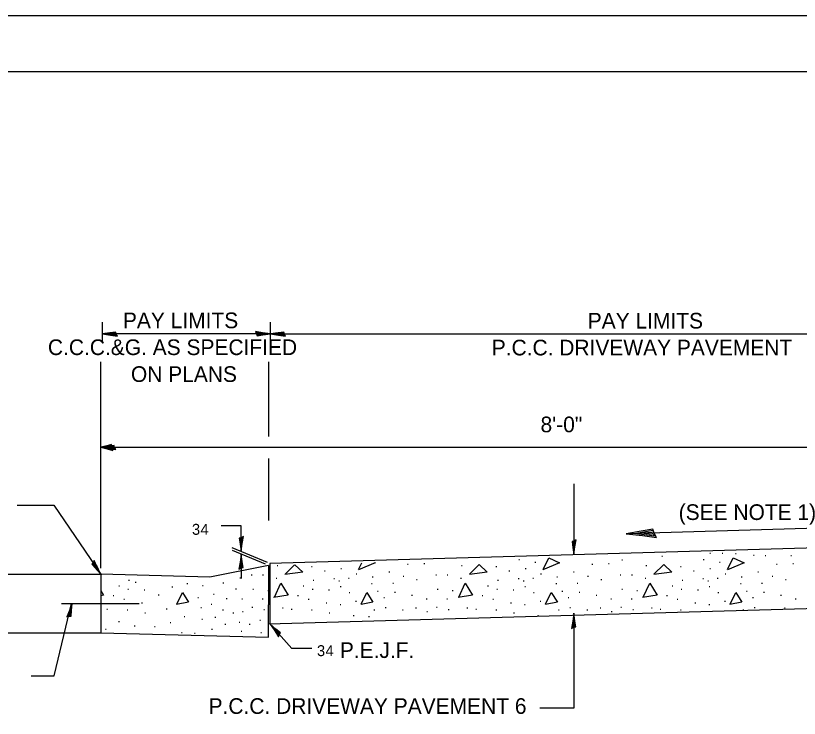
# Model space of a CAD drawing. Extents: x 0 to 2.83, y -0.07 to 1.83.
# Drawn here: x 1.542 to 2.125, y 1.31 to 1.833 of the extents above; entities that cross this region are included whole.
import ezdxf

# ---------------------------------------------------------------- set-up
doc = ezdxf.new("R2010")
doc.units = 0
for name, color, linetype in [('Default', 7, 'Continuous'), ('RD_Pr_Roadway_Dimensions', 7, 'Continuous'), ('RD_Pr_Roadway_Notes', 7, 'Continuous'), ('SH_General_Details', 7, 'Continuous'), ('SH_Printer_Plotting_Border', 7, 'Continuous'), ('STG_Traffic_Control', 7, 'Continuous')]:
    doc.layers.add(name, color=color, linetype=linetype)

# ---------------------------------------------------------------- blocks, each defined once
blk = doc.blocks.new('C00145')
at = {"layer": 'Default'}
blk.add_lwpolyline([(-0.4591, 0.0067), (-0.4437, -0.0618), (-0.2496, -0.0323), (0, 0), (-0.2665, 0.0366), (-0.5, 0.0776), (-0.4591, 0.0067), (-0.4386, -0.0386), (-0.1677, 0.0004), (-0.4638, 0.0524), (-0.4201, -0.0059), (-0.2957, 0.002), (-0.4154, 0.0201)], dxfattribs=at)

msp = doc.modelspace()

# ---------------------------------------------------------------- linework, layer by layer
at = {"layer": 'RD_Pr_Roadway_Dimensions'}
for p, q in [((1.60615, 1.59083), (1.60615, 1.60512)), ((1.73132, 1.59083), (1.73132, 1.60512)), ((1.73132, 1.59645), (1.60615, 1.59645)), ((1.73132, 1.59645), (2.32121, 1.59645)), ((1.60499, 1.42202), (1.60499, 1.57572)), ((1.73016, 1.52008), (1.73016, 1.57572)), ((1.60499, 1.51208), (2.26905, 1.51208)), ((1.73016, 1.4576), (1.73016, 1.50368)), ((1.95718, 1.48486), (1.95718, 1.43197)), ((2.15856, 1.4524), (1.99617, 1.4477)), ((1.95718, 1.38853), (1.95718, 1.31791)), ((1.95718, 1.31791), (1.93172, 1.31791))]:
    msp.add_line(p, q, dxfattribs=at)
for points in [[(1.61648, 1.5963), (1.61613, 1.59784), (1.61176, 1.59718), (1.60615, 1.59645), (1.61214, 1.59563), (1.6174, 1.59471), (1.61648, 1.5963), (1.61602, 1.59732), (1.60992, 1.59644), (1.61658, 1.59527), (1.6156, 1.59658), (1.6128, 1.59641), (1.61549, 1.596)], [(1.72099, 1.5966), (1.72134, 1.59506), (1.7257, 1.59572), (1.73132, 1.59645), (1.72532, 1.59727), (1.72007, 1.5982), (1.72099, 1.5966), (1.72145, 1.59558), (1.72755, 1.59646), (1.72088, 1.59763), (1.72187, 1.59632), (1.72467, 1.5965), (1.72197, 1.5969)], [(1.74165, 1.5963), (1.7413, 1.59784), (1.73694, 1.59718), (1.73132, 1.59645), (1.73732, 1.59563), (1.74257, 1.59471), (1.74165, 1.5963), (1.74119, 1.59732), (1.73509, 1.59644), (1.74176, 1.59527), (1.74077, 1.59658), (1.73797, 1.59641), (1.74067, 1.596)], [(1.61532, 1.51193), (1.61497, 1.51347), (1.6106, 1.5128), (1.60499, 1.51208), (1.61098, 1.51125), (1.61624, 1.51033), (1.61532, 1.51193), (1.61486, 1.51295), (1.60876, 1.51207), (1.61542, 1.5109), (1.61444, 1.51221), (1.61164, 1.51203), (1.61433, 1.51162)], [(2.01682, 1.44811), (2.01602, 1.45117), (2.00734, 1.44954), (1.99617, 1.4477), (2.00821, 1.44647), (2.01877, 1.44499), (2.01682, 1.44811), (2.01583, 1.45012), (2.00371, 1.44794), (2.01711, 1.44606), (2.01505, 1.44862), (2.00947, 1.44807), (2.01488, 1.44744)], [(1.95733, 1.4423), (1.95579, 1.44195), (1.95645, 1.43758), (1.95718, 1.43197), (1.95801, 1.43796), (1.95893, 1.44322), (1.95733, 1.4423), (1.95631, 1.44184), (1.95719, 1.43574), (1.95836, 1.4424), (1.95705, 1.44142), (1.95723, 1.43862), (1.95763, 1.44131)], [(1.95703, 1.3782), (1.95857, 1.37855), (1.95791, 1.38292), (1.95718, 1.38853), (1.95636, 1.38253), (1.95544, 1.37728), (1.95703, 1.3782), (1.95805, 1.37866), (1.95717, 1.38476), (1.956, 1.3781), (1.95731, 1.37908), (1.95714, 1.38188), (1.95673, 1.37918)]]:
    msp.add_lwpolyline(points, dxfattribs=at)
at = {"layer": 'RD_Pr_Roadway_Notes'}
for p, q in [((1.54284, 1.46904), (1.56998, 1.46904)), ((1.56998, 1.46904), (1.60499, 1.41752)), ((1.57029, 1.34198), (1.58319, 1.39578)), ((1.73116, 1.38052), (1.74722, 1.36221)), ((1.76206, 1.36221), (1.74722, 1.36221)), ((1.55305, 1.34198), (1.57033, 1.34198))]:
    msp.add_line(p, q, dxfattribs=at)
for points in [[(1.59931, 1.42615), (1.59823, 1.425), (1.60123, 1.42176), (1.60499, 1.41752), (1.6023, 1.42295), (1.60011, 1.42781), (1.59931, 1.42615), (1.59872, 1.4252), (1.60287, 1.42065), (1.6001, 1.42682), (1.59957, 1.42527), (1.60129, 1.42305), (1.60011, 1.42551)], [(1.59931, 1.42615), (1.59823, 1.425), (1.60123, 1.42176), (1.60499, 1.41752), (1.6023, 1.42295), (1.60011, 1.42781), (1.59931, 1.42615), (1.59872, 1.4252), (1.60287, 1.42065), (1.6001, 1.42682), (1.59957, 1.42527), (1.60129, 1.42305), (1.60011, 1.42551)], [(1.6012, 1.42328), (1.60048, 1.42251), (1.60248, 1.42035), (1.60499, 1.41752), (1.6032, 1.42114), (1.60173, 1.42438), (1.6012, 1.42328), (1.60081, 1.42264), (1.60358, 1.41961), (1.60173, 1.42372), (1.60137, 1.42269), (1.60252, 1.42121), (1.60173, 1.42285)], [(1.58135, 1.38636), (1.58284, 1.38634), (1.58319, 1.39048), (1.58375, 1.39578), (1.58168, 1.39047), (1.57969, 1.38587), (1.58135, 1.38636), (1.58238, 1.38656), (1.58292, 1.39233), (1.58039, 1.38649), (1.5818, 1.3871), (1.58225, 1.3897), (1.58129, 1.38733)], [(1.73781, 1.37261), (1.73875, 1.37388), (1.73539, 1.37675), (1.73116, 1.38052), (1.73446, 1.37545), (1.7372, 1.37087), (1.73781, 1.37261), (1.73828, 1.37362), (1.73363, 1.37766), (1.7371, 1.37186), (1.73745, 1.37346), (1.73548, 1.37546), (1.73693, 1.37316)]]:
    msp.add_lwpolyline(points, dxfattribs=at)
at = {"layer": 'SH_General_Details'}
for p, q in [((2.83333, 1.83333), (-0.00001, 1.83333)), ((1.70952, 1.45355), (1.69468, 1.45355)), ((1.70952, 1.43445), (1.70952, 1.45355)), ((2.26907, 1.44103), (1.73096, 1.42548)), ((1.72899, 1.4263), (1.70275, 1.43728)), ((1.72767, 1.42497), (1.70311, 1.43524)), ((1.70952, 1.43257), (1.70952, 1.41429)), ((2.02257, 1.43109), (2.02317, 1.43109)), ((2.05826, 1.43316), (2.05886, 1.43316)), ((2.06755, 1.43316), (2.06815, 1.43316)), ((2.07748, 1.4329), (2.07808, 1.4329)), ((2.09089, 1.43187), (2.09149, 1.43187)), ((2.09953, 1.43148), (2.10013, 1.43148)), ((2.11862, 1.43161), (2.11922, 1.43161)), ((1.72988, 1.42405), (1.68622, 1.41541)), ((1.72988, 1.42405), (1.72988, 1.39479)), ((1.73096, 1.42548), (1.73096, 1.38061)), ((1.73619, 1.42413), (1.73679, 1.42413)), ((1.83327, 1.42516), (1.83387, 1.42516)), ((1.84553, 1.42568), (1.84613, 1.42568)), ((1.87352, 1.42413), (1.87412, 1.42413)), ((1.91621, 1.42851), (1.91681, 1.42851)), ((1.92816, 1.42645), (1.92876, 1.42645)), ((1.9706, 1.42516), (1.9712, 1.42516)), ((1.98285, 1.42568), (1.98345, 1.42568)), ((1.99278, 1.42826), (1.99338, 1.42826)), ((2.01084, 1.42413), (2.01144, 1.42413)), ((2.05353, 1.42851), (2.05413, 1.42851)), ((2.06548, 1.42645), (2.06608, 1.42645)), ((2.10792, 1.42516), (2.10852, 1.42516)), ((2.12017, 1.42568), (2.12077, 1.42568)), ((1.76186, 1.42335), (1.76246, 1.42335)), ((1.77153, 1.42), (1.77213, 1.42)), ((1.78362, 1.42193), (1.78422, 1.42193)), ((1.7951, 1.41794), (1.7957, 1.41794)), ((1.81947, 1.41948), (1.82007, 1.41948)), ((1.89918, 1.42335), (1.89978, 1.42335)), ((1.90886, 1.42), (1.90946, 1.42)), ((1.92094, 1.42193), (1.92154, 1.42193)), ((1.93242, 1.41794), (1.93302, 1.41794)), ((1.95679, 1.41948), (1.95739, 1.41948)), ((2.03651, 1.42335), (2.03711, 1.42335)), ((2.04618, 1.42), (2.04678, 1.42)), ((2.05826, 1.42193), (2.05886, 1.42193)), ((2.06974, 1.41794), (2.07034, 1.41794)), ((2.09412, 1.41948), (2.09472, 1.41948)), ((1.48088, 1.41752), (1.60499, 1.41752)), ((1.60499, 1.41752), (1.60499, 1.37409)), ((1.68622, 1.41541), (1.60499, 1.41752)), ((1.6257, 1.41329), (1.6263, 1.41329)), ((1.63063, 1.41179), (1.63123, 1.41179)), ((1.70848, 1.41494), (1.70908, 1.41494)), ((1.71698, 1.41716), (1.71758, 1.41716)), ((1.72549, 1.41716), (1.72609, 1.41716)), ((1.73555, 1.41458), (1.73615, 1.41458)), ((1.76302, 1.41329), (1.76362, 1.41329)), ((1.7785, 1.41433), (1.7791, 1.41433)), ((1.7822, 1.41278), (1.7828, 1.41278)), ((1.78929, 1.41458), (1.78989, 1.41458)), ((1.80709, 1.41575), (1.80769, 1.41575)), ((1.83005, 1.41613), (1.83065, 1.41613)), ((1.83998, 1.41368), (1.84058, 1.41368)), ((1.8543, 1.41716), (1.8549, 1.41716)), ((1.86281, 1.41716), (1.86341, 1.41716)), ((1.87287, 1.41458), (1.87347, 1.41458)), ((1.90035, 1.41329), (1.90095, 1.41329)), ((1.91582, 1.41433), (1.91642, 1.41433)), ((1.91952, 1.41278), (1.92012, 1.41278)), ((1.92661, 1.41458), (1.92721, 1.41458)), ((1.94441, 1.41575), (1.94501, 1.41575)), ((1.96737, 1.41613), (1.96797, 1.41613)), ((1.9773, 1.41368), (1.9779, 1.41368)), ((1.99162, 1.41716), (1.99222, 1.41716)), ((2.00013, 1.41716), (2.00073, 1.41716)), ((2.01019, 1.41458), (2.01079, 1.41458)), ((2.03767, 1.41329), (2.03827, 1.41329)), ((2.05314, 1.41433), (2.05374, 1.41433)), ((2.05684, 1.41278), (2.05744, 1.41278)), ((2.06394, 1.41458), (2.06454, 1.41458)), ((2.08173, 1.41575), (2.08233, 1.41575)), ((2.10469, 1.41613), (2.10529, 1.41613)), ((2.11462, 1.41368), (2.11522, 1.41368)), ((1.61835, 1.40895), (1.61895, 1.40895)), ((1.62506, 1.4065), (1.62566, 1.4065)), ((1.65793, 1.40824), (1.65853, 1.40824)), ((1.66912, 1.41076), (1.66972, 1.41076)), ((1.68073, 1.40927), (1.68133, 1.40927)), ((1.69591, 1.41122), (1.69651, 1.41122)), ((1.70534, 1.40678), (1.70594, 1.40678)), ((1.71813, 1.4065), (1.71873, 1.4065)), ((1.75567, 1.40895), (1.75627, 1.40895)), ((1.76238, 1.4065), (1.76298, 1.4065)), ((1.78323, 1.40844), (1.78383, 1.40844)), ((1.80645, 1.41076), (1.80705, 1.41076)), ((1.82231, 1.41097), (1.82291, 1.41097)), ((1.85546, 1.4065), (1.85606, 1.4065)), ((1.89299, 1.40895), (1.89359, 1.40895)), ((1.8997, 1.4065), (1.9003, 1.4065)), ((1.92055, 1.40844), (1.92115, 1.40844)), ((1.94377, 1.41076), (1.94437, 1.41076)), ((1.95963, 1.41097), (1.96023, 1.41097)), ((1.99278, 1.4065), (1.99338, 1.4065)), ((2.03031, 1.40895), (2.03091, 1.40895)), ((2.03702, 1.4065), (2.03762, 1.4065)), ((2.05787, 1.40844), (2.05847, 1.40844)), ((2.08109, 1.41076), (2.08169, 1.41076)), ((2.09695, 1.41097), (2.09755, 1.41097)), ((1.61422, 1.40186), (1.61482, 1.40186)), ((1.63731, 1.40586), (1.63791, 1.40586)), ((1.64776, 1.40215), (1.64836, 1.40215)), ((1.6772, 1.40017), (1.6778, 1.40017)), ((1.68881, 1.40275), (1.68941, 1.40275)), ((1.72936, 1.40547), (1.72996, 1.40547)), ((1.75154, 1.40186), (1.75214, 1.40186)), ((1.77463, 1.40586), (1.77523, 1.40586)), ((1.78981, 1.40392), (1.79041, 1.40392)), ((1.81096, 1.40495), (1.81156, 1.40495)), ((1.8156, 1.40031), (1.8162, 1.40031)), ((1.82373, 1.40431), (1.82433, 1.40431)), ((1.83637, 1.40212), (1.83697, 1.40212)), ((1.86668, 1.40547), (1.86728, 1.40547)), ((1.88886, 1.40186), (1.88946, 1.40186)), ((1.91195, 1.40586), (1.91255, 1.40586)), ((1.92713, 1.40392), (1.92773, 1.40392)), ((1.94828, 1.40495), (1.94888, 1.40495)), ((1.95293, 1.40031), (1.95353, 1.40031)), ((1.96105, 1.40431), (1.96165, 1.40431)), ((1.97369, 1.40212), (1.97429, 1.40212)), ((2.004, 1.40547), (2.0046, 1.40547)), ((2.02619, 1.40186), (2.02679, 1.40186)), ((2.04927, 1.40586), (2.04987, 1.40586)), ((2.06445, 1.40392), (2.06505, 1.40392)), ((2.0856, 1.40495), (2.0862, 1.40495)), ((2.09025, 1.40031), (2.09085, 1.40031)), ((2.09837, 1.40431), (2.09897, 1.40431)), ((2.11101, 1.40212), (2.11161, 1.40212)), ((1.57577, 1.39578), (1.6335, 1.39578)), ((1.62209, 1.39902), (1.62269, 1.39902)), ((1.63537, 1.39619), (1.63597, 1.39619)), ((1.68705, 1.39526), (1.68765, 1.39526)), ((1.69842, 1.39946), (1.69902, 1.39946)), ((1.71001, 1.39928), (1.71061, 1.39928)), ((1.72523, 1.39928), (1.72583, 1.39928)), ((1.72988, 1.38061), (2.32005, 1.39745)), ((1.72988, 1.37084), (1.72988, 1.39479)), ((1.75941, 1.39902), (1.76001, 1.39902)), ((1.7727, 1.39619), (1.7733, 1.39619)), ((1.7831, 1.39502), (1.7837, 1.39502)), ((1.79471, 1.3976), (1.79531, 1.3976)), ((1.84733, 1.39928), (1.84793, 1.39928)), ((1.86255, 1.39928), (1.86315, 1.39928)), ((1.89673, 1.39902), (1.89733, 1.39902)), ((1.91002, 1.39619), (1.91062, 1.39619)), ((1.92042, 1.39502), (1.92102, 1.39502)), ((1.93203, 1.3976), (1.93263, 1.3976)), ((1.98465, 1.39928), (1.98525, 1.39928)), ((1.99987, 1.39928), (2.00047, 1.39928)), ((2.03406, 1.39902), (2.03466, 1.39902)), ((2.04734, 1.39619), (2.04794, 1.39619)), ((2.05774, 1.39502), (2.05834, 1.39502)), ((2.06935, 1.3976), (2.06995, 1.3976)), ((2.12198, 1.39928), (2.12258, 1.39928)), ((1.60945, 1.39154), (1.61005, 1.39154)), ((1.62454, 1.39103), (1.62514, 1.39103)), ((1.6377, 1.38883), (1.6383, 1.38883)), ((1.65369, 1.39187), (1.65429, 1.39187)), ((1.67944, 1.39283), (1.68004, 1.39283)), ((1.69572, 1.39119), (1.69632, 1.39119)), ((1.70341, 1.38886), (1.70401, 1.38886)), ((1.7104, 1.38974), (1.711, 1.38974)), ((1.71749, 1.39309), (1.71809, 1.39309)), ((1.72639, 1.39141), (1.72699, 1.39141)), ((1.74019, 1.39257), (1.74079, 1.39257)), ((1.74677, 1.39154), (1.74737, 1.39154)), ((1.76186, 1.39103), (1.76246, 1.39103)), ((1.77502, 1.38883), (1.77562, 1.38883)), ((1.80838, 1.39103), (1.80898, 1.39103)), ((1.81677, 1.39283), (1.81737, 1.39283)), ((1.82953, 1.39103), (1.83013, 1.39103)), ((1.83934, 1.39257), (1.83994, 1.39257)), ((1.84772, 1.38974), (1.84832, 1.38974)), ((1.85481, 1.39309), (1.85541, 1.39309)), ((1.86371, 1.39141), (1.86431, 1.39141)), ((1.87752, 1.39257), (1.87812, 1.39257)), ((1.88409, 1.39154), (1.88469, 1.39154)), ((1.89918, 1.39103), (1.89978, 1.39103)), ((1.91234, 1.38883), (1.91294, 1.38883)), ((1.9457, 1.39103), (1.9463, 1.39103)), ((1.95409, 1.39283), (1.95469, 1.39283)), ((1.96686, 1.39103), (1.96746, 1.39103)), ((1.97666, 1.39257), (1.97726, 1.39257)), ((1.98504, 1.38974), (1.98564, 1.38974)), ((1.99214, 1.39309), (1.99274, 1.39309)), ((2.00103, 1.39141), (2.00163, 1.39141)), ((2.01484, 1.39257), (2.01544, 1.39257)), ((2.02141, 1.39154), (2.02201, 1.39154)), ((2.0365, 1.39103), (2.0371, 1.39103)), ((2.08302, 1.39103), (2.08362, 1.39103)), ((2.09141, 1.39283), (2.09201, 1.39283)), ((2.11398, 1.39257), (2.11458, 1.39257)), ((1.66706, 1.38612), (1.66766, 1.38612)), ((1.68021, 1.38416), (1.68081, 1.38416)), ((1.69002, 1.38571), (1.69062, 1.38571)), ((1.72335, 1.38328), (1.72395, 1.38328)), ((1.7929, 1.3869), (1.7935, 1.3869)), ((1.80438, 1.38612), (1.80498, 1.38612)), ((1.93023, 1.3869), (1.93083, 1.3869)), ((1.61821, 1.38229), (1.61881, 1.38229)), ((1.62996, 1.37916), (1.63056, 1.37916)), ((1.64488, 1.37879), (1.64548, 1.37879)), ((1.65663, 1.38159), (1.65723, 1.38159)), ((1.69738, 1.38047), (1.69798, 1.38047)), ((1.70791, 1.38188), (1.70851, 1.38188)), ((1.71556, 1.38032), (1.71616, 1.38032)), ((1.48088, 1.37409), (1.60499, 1.37409)), ((1.60499, 1.37409), (1.72988, 1.37084)), ((1.60842, 1.37671), (1.60902, 1.37671)), ((1.665, 1.37426), (1.6656, 1.37426)), ((1.67478, 1.37363), (1.67538, 1.37363)), ((1.68746, 1.37669), (1.68806, 1.37669)), ((1.70942, 1.37515), (1.71002, 1.37515)), ((1.72406, 1.37415), (1.72466, 1.37415))]:
    msp.add_line(p, q, dxfattribs=at)
msp.add_lwpolyline([(0.16666, 1.79167), (2.79166, 1.79167), (2.79166, 0.04167), (0.16666, 0.04167)], close=True, dxfattribs=at)
for points in [[(1.93419, 1.42104), (1.93855, 1.4299), (1.94651, 1.42615), (1.9341, 1.42085)], [(2.07151, 1.42104), (2.07587, 1.4299), (2.08383, 1.42615), (2.07142, 1.42085)], [(1.74957, 1.42462), (1.75539, 1.41924), (1.74204, 1.41728)], [(1.74216, 1.41758), (1.74919, 1.42461)], [(1.8088, 1.42633), (1.80919, 1.42615), (1.79677, 1.42085)], [(1.79687, 1.42104), (1.79934, 1.42606)], [(1.87949, 1.41758), (1.8867, 1.42479), (1.89271, 1.41924), (1.87936, 1.41728)], [(2.01681, 1.41758), (2.02402, 1.42479), (2.03003, 1.41924), (2.01668, 1.41728)], [(1.60568, 1.41742), (1.60499, 1.41732)], [(1.73421, 1.40061), (1.73901, 1.41097), (1.74442, 1.40196), (1.7336, 1.40015)], [(1.87153, 1.40061), (1.87633, 1.41097), (1.88174, 1.40196), (1.87092, 1.40015)], [(2.00885, 1.40061), (2.01366, 1.41097), (2.01906, 1.40196), (2.00825, 1.40015)], [(1.60499, 1.40547), (1.6071, 1.40196), (1.60499, 1.40161)], [(1.6615, 1.39535), (1.66571, 1.40406), (1.67021, 1.3967), (1.66142, 1.39504)], [(1.79882, 1.39535), (1.80303, 1.40406), (1.80753, 1.3967), (1.79874, 1.39504)], [(1.93614, 1.39535), (1.94035, 1.40406), (1.94486, 1.3967), (1.93607, 1.39504)], [(2.07347, 1.39535), (2.07767, 1.40406), (2.08218, 1.3967), (2.07339, 1.39504)]]:
    msp.add_lwpolyline(points, dxfattribs=at)
at = {"layer": 'SH_Printer_Plotting_Border'}
msp.add_lwpolyline([(-0.00001, 0), (2.83333, 0), (2.83333, 1.83333), (-0.00001, 1.83333)], close=True, dxfattribs=at)
at = {"layer": 'STG_Traffic_Control'}
for points in [[(1.70967, 1.44478), (1.70813, 1.44443), (1.70879, 1.44006), (1.70952, 1.43445), (1.71034, 1.44044), (1.71126, 1.4457), (1.70967, 1.44478), (1.70865, 1.44432), (1.70952, 1.43822), (1.71069, 1.44488), (1.70938, 1.4439), (1.70956, 1.4411), (1.70997, 1.44379)], [(1.70936, 1.42224), (1.71091, 1.42258), (1.71024, 1.42695), (1.70952, 1.43257), (1.70869, 1.42657), (1.70777, 1.42132), (1.70936, 1.42224), (1.71038, 1.4227), (1.70951, 1.42879), (1.70834, 1.42213), (1.70965, 1.42311), (1.70947, 1.42591), (1.70906, 1.42322)]]:
    msp.add_lwpolyline(points, dxfattribs=at)

# ---------------------------------------------------------------- block references
at = {"layer": 'RD_Pr_Roadway_Dimensions', "xscale": 0.018000000000000002, "yscale": 0.032281205164992825, "rotation": 180}
msp.add_blockref('C00145', (1.60499, 1.51208), dxfattribs=at)

# ---------------------------------------------------------------- texts
at = {"layer": 'RD_Pr_Roadway_Dimensions'}
for s, height, p in [('PAY LIMITS', 0.011667, (1.62147, 1.60071)), ('PAY LIMITS', 0.011667, (1.9675, 1.60046)), ('C.C.C.&G. AS SPECIFIED', 0.0116667, (1.56564, 1.58071)), ('P.C.C. DRIVEWAY PAVEMENT', 0.0116667, (1.89604, 1.58046)), ('ON PLANS', 0.011667, (1.62745, 1.56071)), ('8\'-0"', 0.011667, (1.93236, 1.52325)), ('(SEE NOTE 1)', 0.0116667, (2.03519, 1.45796)), ('P.C.C. DRIVEWAY PAVEMENT 6', 0.0116667, (1.68524, 1.31364))]:
    msp.add_text(s, height=height, dxfattribs=at).set_placement(p)
at = {"layer": 'RD_Pr_Roadway_Notes'}
for s, height, p in [(' P.E.J.F.', 0.011667, (1.77863, 1.35526)), ('3', 0.00817, (1.76594, 1.3566)), ('4', 0.00817, (1.77229, 1.3566))]:
    msp.add_text(s, height=height, dxfattribs=at).set_placement(p)
at = {"layer": 'SH_General_Details'}
for s, p in [('3', (1.67288, 1.44692)), ('4', (1.67922, 1.44692))]:
    msp.add_text(s, height=0.00817, dxfattribs=at).set_placement(p)

doc.saveas('drawing.dxf')
